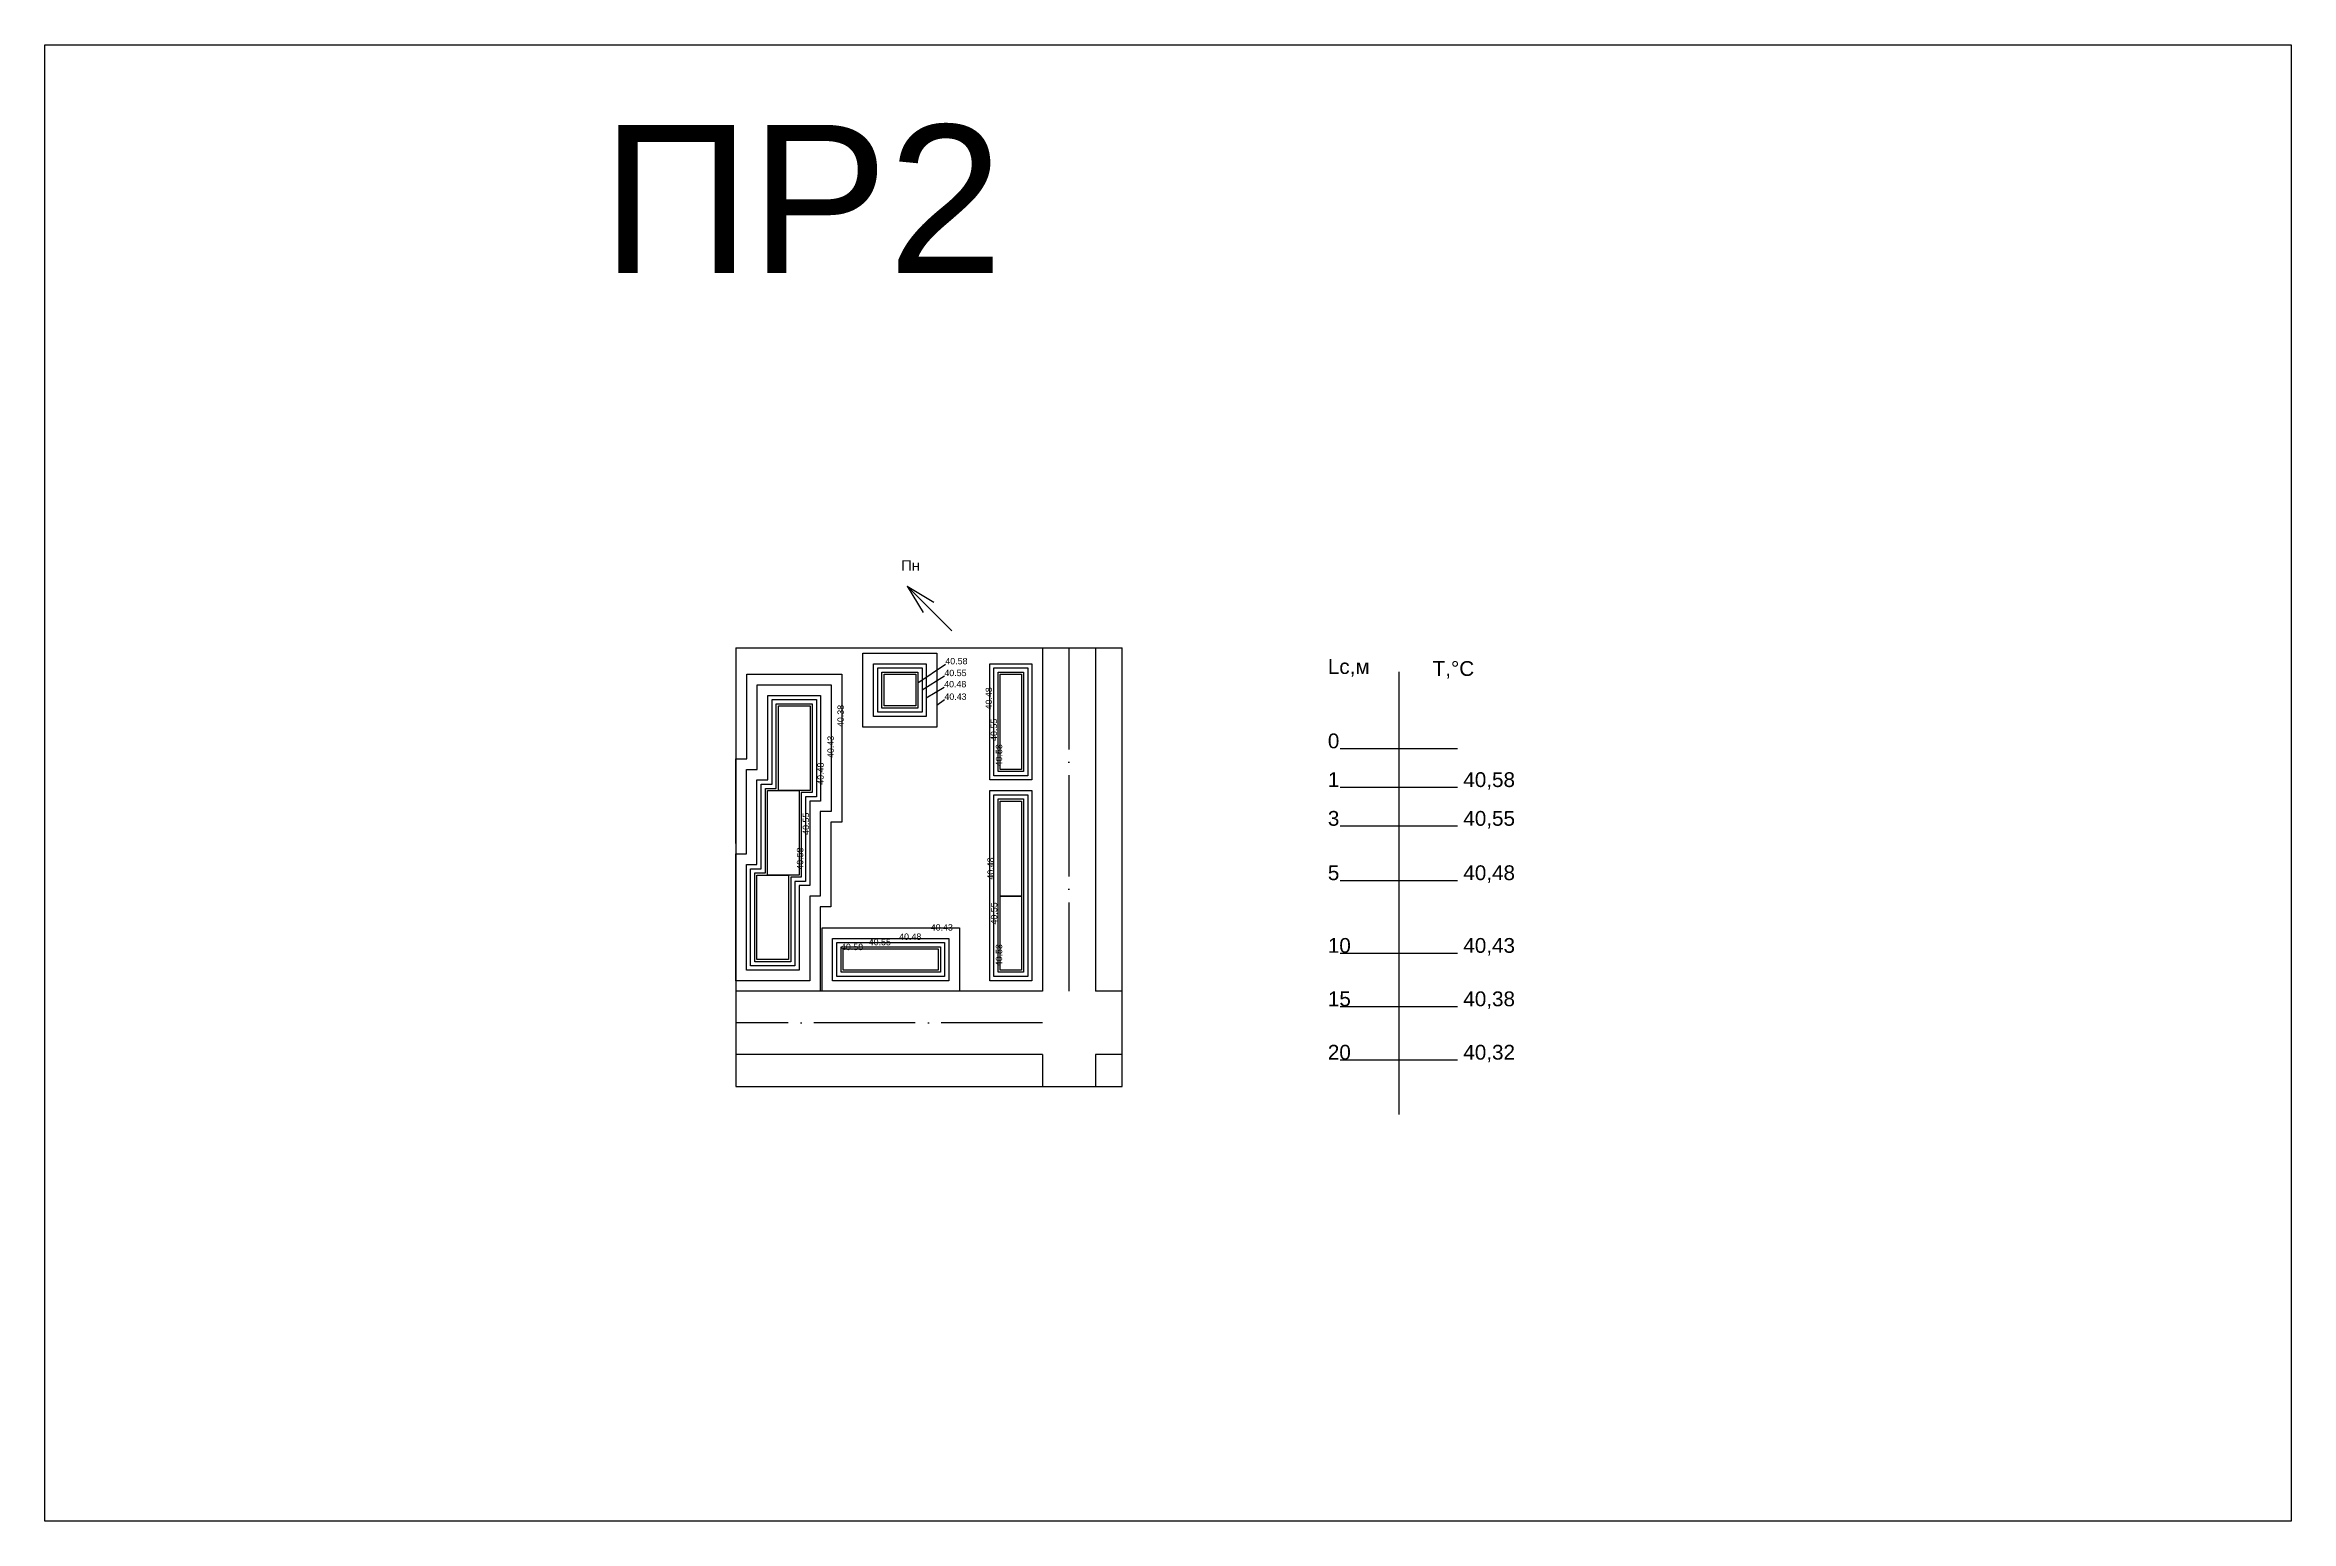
# Model space of a CAD drawing. Header units: millimetres. Extents: x 64469 to 69712, y 78667 to 80072.
# Drawn here: x 64469 to 65000, y 79234 to 79583 of the extents above; entities that cross this region are included whole.
import ezdxf

# ---------------------------------------------------------------- set-up
doc = ezdxf.new("R2010")
doc.units = ezdxf.units.MM
doc.linetypes.add('ACAD_ISO04W100', pattern=[30, 24, -3, 0, -3])
doc.styles.get("Standard").update_dxf_attribs({"font": 'arial.ttf'})

msp = doc.modelspace()

# ---------------------------------------------------------------- linework, layer by layer
for points in [[(64468.564, 79582.919), (65000.056, 79582.919), (65000.056, 79233.636), (64468.564, 79233.636)], [(64662.117, 79439), (64679.617, 79439), (64679.617, 79421.5), (64662.117, 79421.5)], [(64664.617, 79436.5), (64677.117, 79436.5), (64677.117, 79424), (64664.617, 79424)], [(64665.617, 79435.5), (64676.117, 79435.5), (64676.117, 79425), (64665.617, 79425)], [(64666.617, 79434.5), (64675.117, 79434.5), (64675.117, 79426), (64666.617, 79426)], [(64692.117, 79436.5), (64702.117, 79436.5), (64702.117, 79409), (64692.117, 79409)], [(64693.117, 79435.5), (64701.117, 79435.5), (64701.117, 79410), (64693.117, 79410)], [(64694.117, 79434.5), (64700.117, 79434.5), (64700.117, 79411), (64694.117, 79411)], [(64652.461, 79359), (64652.461, 79374), (64684.961, 79374), (64684.961, 79359)], [(64654.961, 79361.5), (64654.961, 79371.5), (64682.461, 79371.5), (64682.461, 79361.5)], [(64655.961, 79362.5), (64655.961, 79370.5), (64681.461, 79370.5), (64681.461, 79362.5)], [(64656.961, 79363.5), (64656.961, 79369.5), (64680.461, 79369.5), (64680.461, 79363.5)]]:
    msp.add_lwpolyline(points, close=True)
for points in [[(64672.611, 79454.856), (64683.186, 79444.281)], [(64672.611, 79454.856), (64676.414, 79448.583)], [(64672.611, 79454.856), (64678.885, 79451.054)], [(64632.037, 79440.234), (64632.037, 79336.438)], [(64632.037, 79440.234), (64723.432, 79440.234)], [(64632.037, 79336.438), (64723.432, 79336.438), (64723.432, 79440.234)], [(64704.617, 79440.234), (64704.617, 79359)], [(64717.117, 79440.234), (64717.117, 79359)], [(64634.617, 79434), (64657.117, 79434)], [(64634.617, 79414), (64634.617, 79434)], [(64637.117, 79431.5), (64654.617, 79431.5)], [(64637.117, 79411.5), (64637.117, 79431.5)], [(64654.617, 79431.5), (64654.617, 79401.5), (64652.037, 79401.5)], [(64657.117, 79434), (64657.117, 79399), (64654.537, 79399)], [(64681.622, 79436.333), (64675.117, 79431.871)], [(64681.402, 79433.53), (64676.117, 79430.25)], [(64788.918, 79434.598), (64788.918, 79329.815)], [(64639.617, 79429), (64652.117, 79429)], [(64639.617, 79409), (64639.617, 79429)], [(64640.617, 79428), (64651.117, 79428)], [(64640.617, 79408), (64640.617, 79428)], [(64641.617, 79427), (64650.117, 79427)], [(64641.617, 79407), (64641.617, 79427)], [(64650.117, 79427), (64650.117, 79406), (64647.537, 79406)], [(64651.117, 79428), (64651.117, 79405)], [(64652.117, 79429), (64652.117, 79404)], [(64681.347, 79430.892), (64677.117, 79428.351)], [(64681.402, 79427.923), (64679.617, 79426.598)], [(64802.791, 79416.363), (64775.045, 79416.363)], [(64632.037, 79414), (64634.617, 79414)], [(64632.037, 79394), (64632.037, 79414)], [(64634.537, 79411.5), (64637.117, 79411.5)], [(64634.537, 79391.5), (64634.537, 79411.5)], [(64637.037, 79409), (64639.617, 79409)], [(64637.037, 79389), (64637.037, 79409)], [(64638.037, 79408), (64640.617, 79408)], [(64638.037, 79388), (64638.037, 79408)], [(64639.037, 79407), (64641.617, 79407)], [(64639.037, 79387), (64639.037, 79407)], [(64648.537, 79405), (64648.537, 79385), (64646.037, 79385)], [(64647.537, 79406), (64647.537, 79386)], [(64651.117, 79405), (64648.537, 79405)], [(64692.117, 79379), (64692.117, 79406.5), (64702.117, 79406.5), (64702.117, 79379)], [(64693.117, 79380), (64693.117, 79405.5), (64701.117, 79405.5), (64701.117, 79380)], [(64802.791, 79407.196), (64775.045, 79407.196)], [(64649.537, 79404), (64649.537, 79384), (64647.037, 79384)], [(64652.117, 79404), (64649.537, 79404)], [(64652.037, 79401.5), (64652.037, 79381.5)], [(64694.117, 79381), (64694.117, 79404.5), (64700.117, 79404.5), (64700.117, 79381)], [(64654.537, 79399), (64654.537, 79379), (64652.037, 79379)], [(64802.791, 79398.028), (64775.045, 79398.028)], [(64632.037, 79391.5), (64634.537, 79391.5)], [(64649.537, 79381.5), (64649.537, 79361.5), (64632.037, 79361.5), (64632.037, 79391.5)], [(64634.537, 79389), (64637.037, 79389)], [(64647.037, 79384), (64647.037, 79364), (64634.537, 79364), (64634.537, 79389)], [(64646.037, 79385), (64646.037, 79365), (64635.537, 79365), (64635.537, 79388)], [(64635.537, 79388), (64638.037, 79388)], [(64645.037, 79386), (64645.037, 79366), (64636.537, 79366), (64636.537, 79387)], [(64636.537, 79387), (64639.037, 79387)], [(64647.537, 79386), (64645.037, 79386)], [(64702.117, 79384), (64702.117, 79361.5), (64692.117, 79361.5), (64692.117, 79384)], [(64802.791, 79385.165), (64775.045, 79385.165)], [(64652.037, 79379), (64652.037, 79359), (64632.037, 79359)], [(64652.037, 79381.5), (64649.537, 79381.5)], [(64701.117, 79383), (64701.117, 79362.5), (64693.117, 79362.5), (64693.117, 79383)], [(64700.117, 79382), (64700.117, 79363.5), (64694.117, 79363.5), (64694.117, 79382)], [(64802.791, 79367.964), (64775.045, 79367.964)], [(64704.617, 79359), (64632.037, 79359)], [(64723.432, 79359), (64717.117, 79359)], [(64802.791, 79355.327), (64775.045, 79355.327)], [(64704.617, 79344), (64632.037, 79344)], [(64704.617, 79344), (64704.617, 79336.438)], [(64723.432, 79344), (64717.117, 79344)], [(64717.117, 79344), (64717.117, 79336.438)], [(64802.791, 79342.69), (64775.045, 79342.69)]]:
    msp.add_lwpolyline(points)
at = {"linetype": 'ACAD_ISO04W100'}
for points in [[(64710.867, 79440.234), (64710.867, 79359)], [(64704.617, 79351.5), (64632.037, 79351.5)]]:
    msp.add_lwpolyline(points, dxfattribs=at)
at = {"color": 5}
for points in [[(64667.117, 79434), (64674.617, 79434), (64674.617, 79426.5), (64667.117, 79426.5), (64667.117, 79434)], [(64694.617, 79434), (64699.617, 79434), (64699.617, 79411.5), (64694.617, 79411.5), (64694.617, 79434)], [(64642.117, 79426.5), (64649.617, 79426.5)], [(64649.617, 79426.5), (64649.617, 79406.5), (64642.117, 79406.5), (64642.117, 79426.5)], [(64639.537, 79406.5), (64647.037, 79406.5)], [(64647.037, 79406.5), (64647.037, 79386.5), (64639.537, 79386.5), (64639.537, 79406.5)], [(64694.617, 79404), (64699.617, 79404), (64699.617, 79381.5), (64694.617, 79381.5), (64694.617, 79404)], [(64637.037, 79386.5), (64644.537, 79386.5)], [(64644.537, 79386.5), (64644.537, 79366.5), (64637.037, 79366.5), (64637.037, 79386.5)], [(64694.617, 79381.5), (64699.617, 79381.5), (64699.617, 79364), (64694.617, 79364), (64694.617, 79381.5)]]:
    msp.add_lwpolyline(points, dxfattribs=at)
msp.add_lwpolyline([(64657.461, 79364), (64657.461, 79369), (64679.961, 79369), (64679.961, 79364)], close=True, dxfattribs=at)

# ---------------------------------------------------------------- texts
at = {"attachment_point": 1}
for s, width, insert, char_height in [('ПР2', 7.16226, (64600.317, 79563.978), 35), ('Пн', 7.16226, (64671.158, 79460.984), 2.5), ('40.58', 7.16226, (64681.622, 79437.865), 1.5), ('Lc,м', 7.16226, (64772.133, 79437.583), 3.5), ('Т,%%DС', 7.16226, (64796.931, 79437.117), 3.5), ('40.48', 7.16226, (64681.347, 79432.424), 1.5), ('40.55', 7.16226, (64681.402, 79435.062), 1.5), ('40.43', 7.16226, (64681.402, 79429.456), 1.5), ('0', 4.03207, (64772.133, 79419.993), 3.5), ('1', 4.03207, (64772.133, 79410.825), 3.5), ('40,58', 4.03207, (64804.185, 79410.825), 3.5), ('3', 4.03207, (64772.133, 79401.658), 3.5), ('40,55', 4.03207, (64804.185, 79401.658), 3.5), ('5', 4.03207, (64772.133, 79388.795), 3.5), ('40,48', 4.03207, (64804.185, 79388.795), 3.5), ('40.43', 7.16226, (64678.159, 79374.859), 1.5), ('40.58', 7.16226, (64656.927, 79370.233), 1.5), ('40.55', 7.16226, (64663.496, 79371.388), 1.5), ('40.48', 7.16226, (64670.691, 79372.665), 1.5), ('10', 4.03207, (64772.133, 79371.594), 3.5), ('40,43', 4.03207, (64804.185, 79371.594), 3.5), ('15', 4.03207, (64772.133, 79358.957), 3.5), ('40,38', 4.03207, (64804.185, 79358.957), 3.5), ('20', 4.03207, (64772.133, 79346.32), 3.5), ('40,32', 4.03207, (64804.185, 79346.32), 3.5)]:
    msp.add_mtext_dynamic_manual_height_columns(s, width=width, gutter_width=12.5, heights=[0], dxfattribs=dict(at, insert=insert, char_height=char_height))
at = {"char_height": 1.5, "attachment_point": 1, "rotation": 90}
for s, insert in [('40.38', (64656.1, 79421.525)), ('40.48', (64691.171, 79425.677)), ('40.55', (64692.347, 79418.236)), ('40.43', (64653.726, 79414.196)), ('40.58', (64693.57, 79412.207)), ('40.48', (64651.341, 79407.856)), ('40.55', (64647.868, 79396.013)), ('40.58', (64646.49, 79387.76)), ('40.48', (64691.586, 79385.426)), ('40.55', (64692.402, 79374.786)), ('40.58', (64693.57, 79364.909))]:
    msp.add_mtext_dynamic_manual_height_columns(s, width=7.16226, gutter_width=12.5, heights=[0], dxfattribs=dict(at, insert=insert))

doc.saveas('drawing.dxf')
